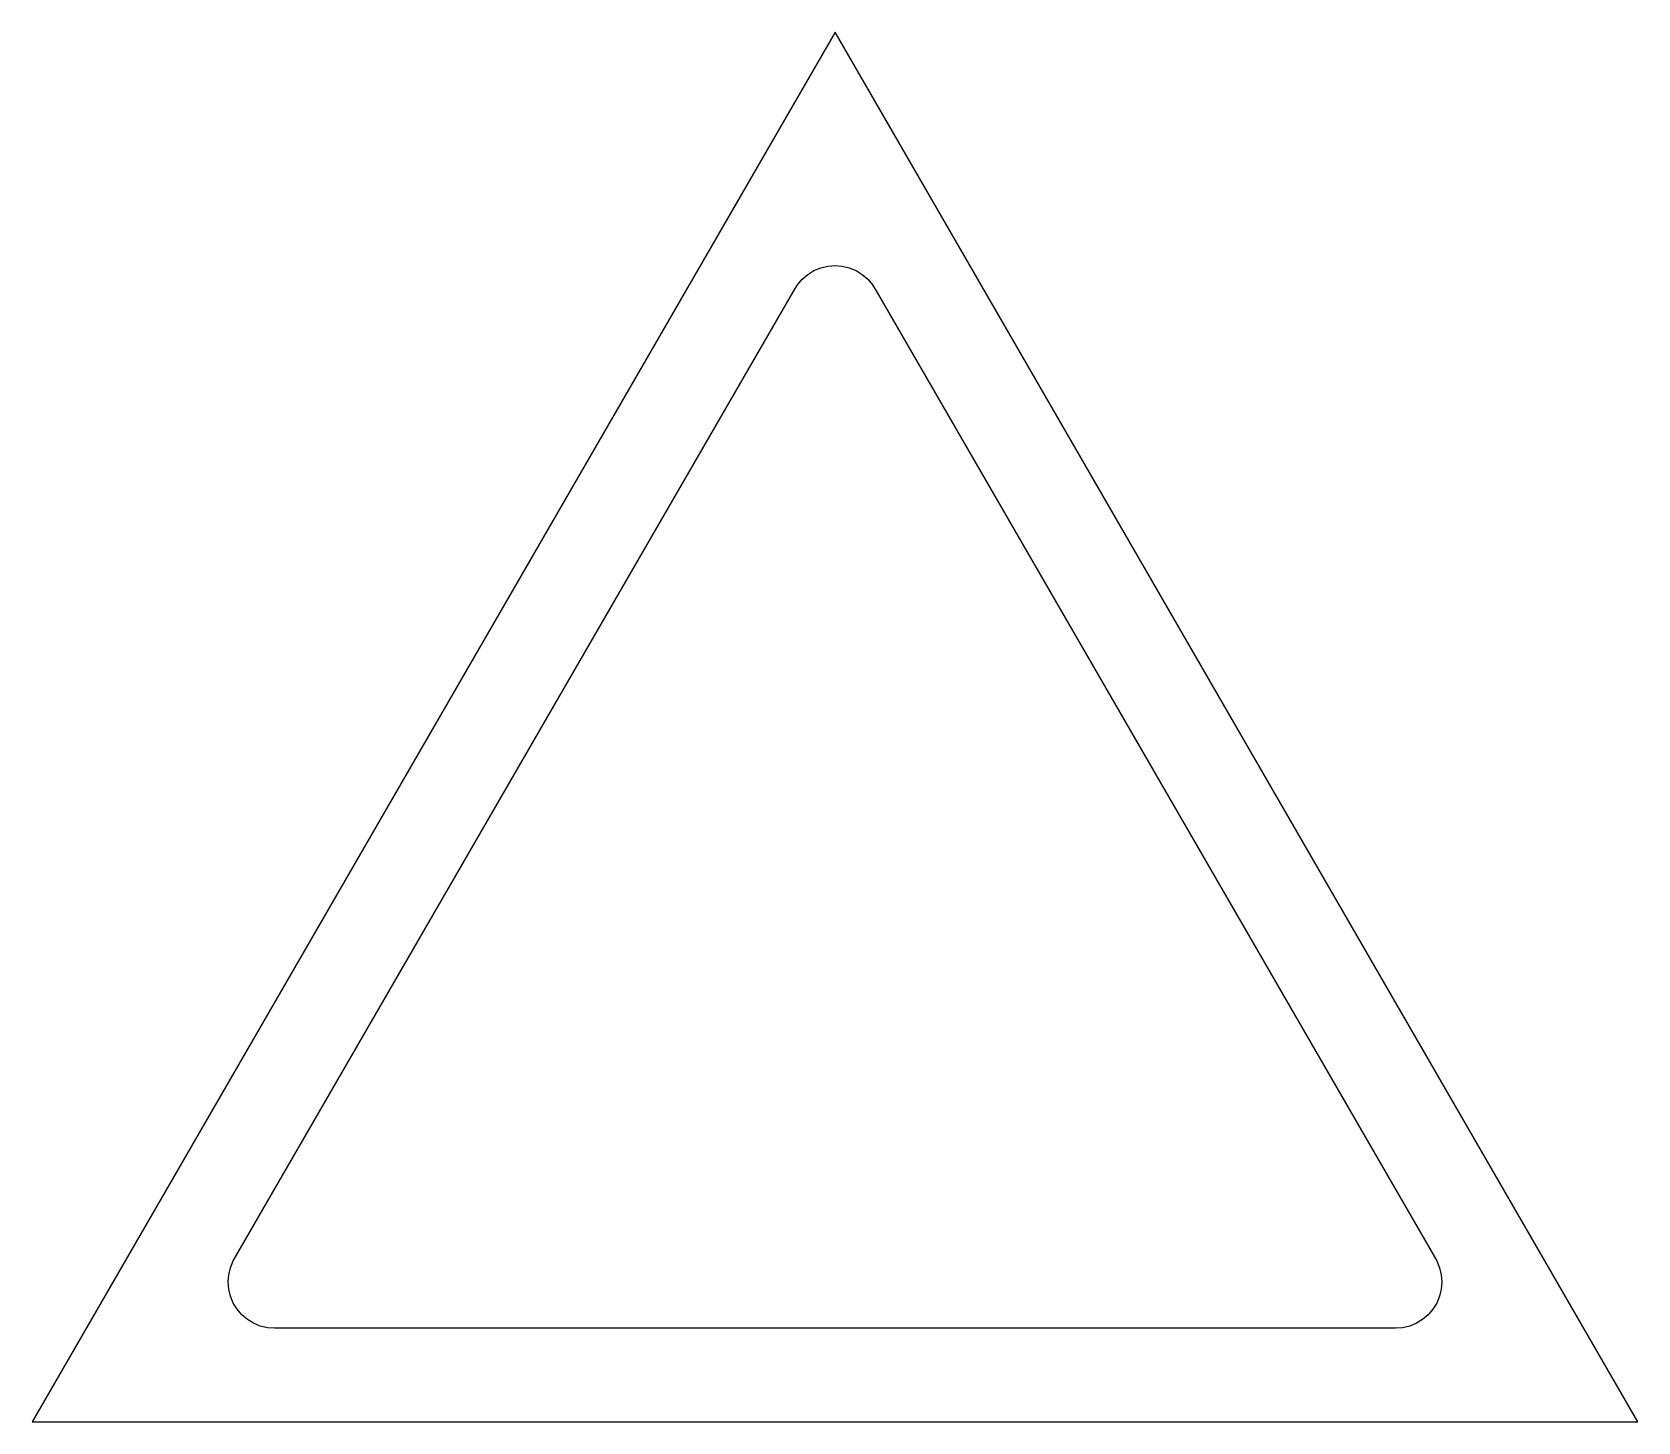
# Model space of a CAD drawing. Header units: metres. Extents: x -87 to 87, y -50 to 100.
import ezdxf

# ---------------------------------------------------------------- set-up
doc = ezdxf.new("R2010")
doc.units = ezdxf.units.M

msp = doc.modelspace()

# ---------------------------------------------------------------- linework, layer by layer
for p, q in [((0, 100), (-86.6025, -50)), ((86.6025, -50), (0, 100)), ((-2.26994, 74.255), (-1.54507, 74.5553)), ((-1.54507, 74.5553), (-0.782166, 74.7384)), ((-0.782166, 74.7384), (0, 74.8)), ((0, 74.8), (0.782166, 74.7384)), ((0.782166, 74.7384), (1.54507, 74.5553)), ((1.54507, 74.5553), (2.26994, 74.255)), ((-4.04507, 72.7389), (-3.53552, 73.3355)), ((-3.53552, 73.3355), (-2.93892, 73.8451)), ((-2.93892, 73.8451), (-2.26994, 74.255)), ((2.26994, 74.255), (2.93892, 73.8451)), ((2.93892, 73.8451), (3.53552, 73.3355)), ((3.53552, 73.3355), (4.04507, 72.7389)), ((-64.9036, -32.63), (-4.45503, 72.0699)), ((-4.45503, 72.0699), (-4.04507, 72.7389)), ((4.04507, 72.7389), (4.45503, 72.0699)), ((4.45503, 72.0699), (64.9036, -32.63)), ((-65.2038, -33.3549), (-64.9036, -32.63)), ((64.9036, -32.63), (65.2038, -33.3549)), ((-65.4486, -34.9), (-65.387, -34.1178)), ((-65.387, -34.1178), (-65.2038, -33.3549)), ((65.2038, -33.3549), (65.387, -34.1178)), ((65.387, -34.1178), (65.4486, -34.9)), ((-65.387, -35.6822), (-65.4486, -34.9)), ((-65.2038, -36.4451), (-65.387, -35.6822)), ((65.387, -35.6822), (65.2038, -36.4451)), ((65.4486, -34.9), (65.387, -35.6822)), ((-64.9036, -37.1699), (-65.2038, -36.4451)), ((-64.4937, -37.8389), (-64.9036, -37.1699)), ((-63.9841, -38.4355), (-64.4937, -37.8389)), ((64.4937, -37.8389), (63.9841, -38.4355)), ((64.9036, -37.1699), (64.4937, -37.8389)), ((65.2038, -36.4451), (64.9036, -37.1699)), ((-63.3875, -38.9451), (-63.9841, -38.4355)), ((-62.7185, -39.355), (-63.3875, -38.9451)), ((-61.9937, -39.6553), (-62.7185, -39.355)), ((-61.2307, -39.8384), (-61.9937, -39.6553)), ((61.9937, -39.6553), (61.2307, -39.8384)), ((62.7185, -39.355), (61.9937, -39.6553)), ((63.3875, -38.9451), (62.7185, -39.355)), ((63.9841, -38.4355), (63.3875, -38.9451)), ((-60.4486, -39.9), (-61.2307, -39.8384)), ((60.4486, -39.9), (-60.4486, -39.9)), ((61.2307, -39.8384), (60.4486, -39.9)), ((-86.6025, -50), (86.6025, -50))]:
    msp.add_line(p, q)

doc.saveas('drawing.dxf')
